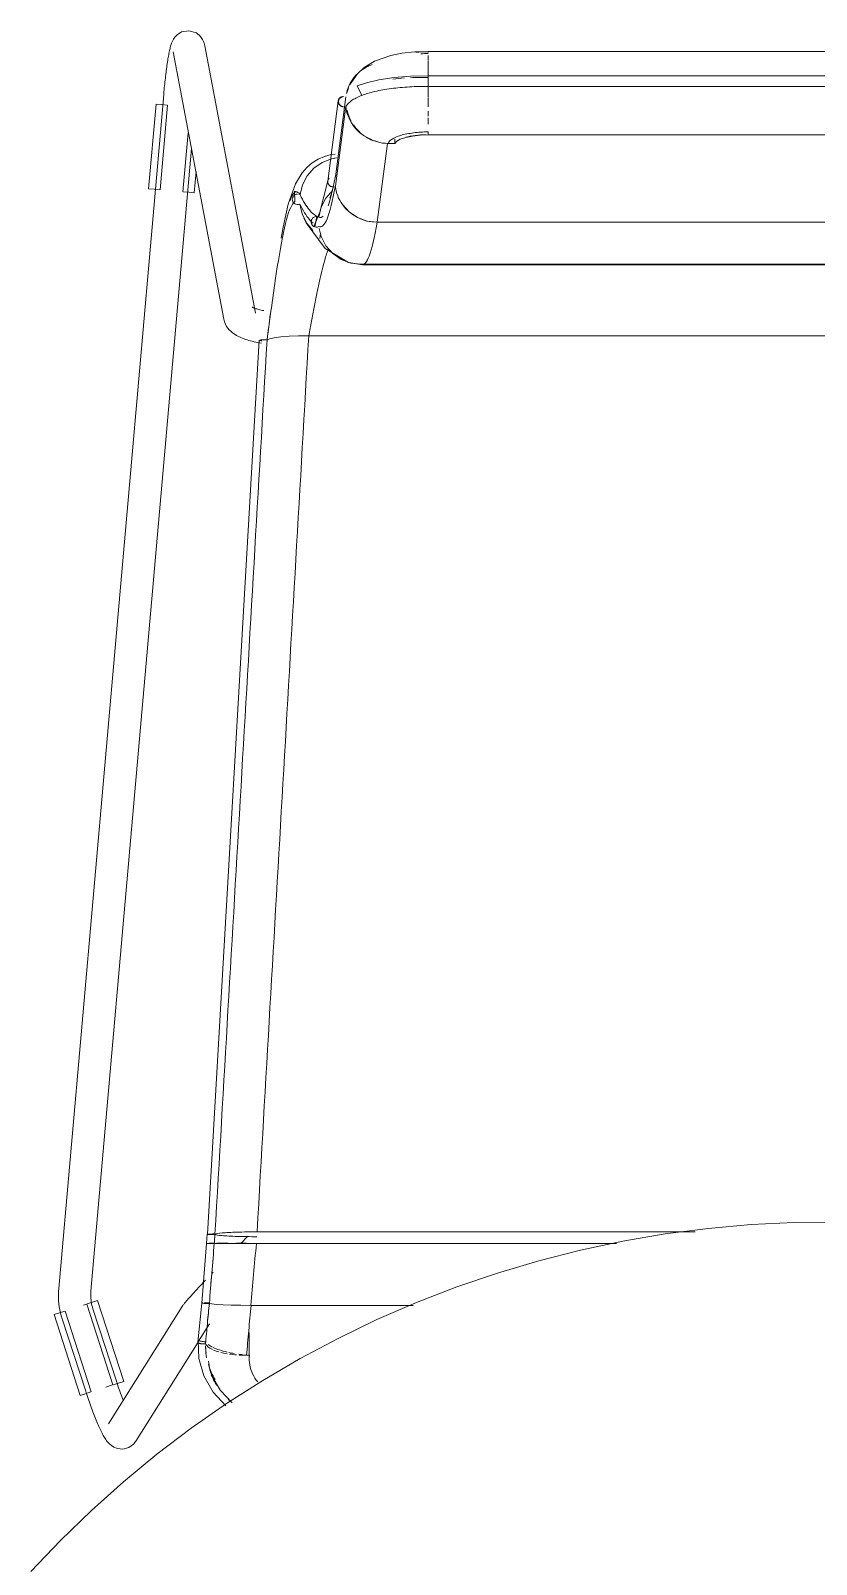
# Model space of a CAD drawing. Header units: millimetres. Extents: x 155927 to 295199, y -4084 to 97293.
# Drawn here: x 162507 to 162799, y 31481 to 32050 of the extents above; entities that cross this region are included whole.
import ezdxf

# ---------------------------------------------------------------- set-up
doc = ezdxf.new("R2010")
doc.units = ezdxf.units.MM
doc.header["$MEASUREMENT"] = 0
doc.layers.add('I-FURN', color=8, linetype='CONTINUOUS', lineweight=9)

msp = doc.modelspace()

# ---------------------------------------------------------------- linework, layer by layer
at = {"layer": 'I-FURN'}
for p, q in [((162560.16, 32046.28), (162559.94, 32045.8)), ((162560.46, 32046.84), (162560.16, 32046.28)), ((162560.94, 32047.54), (162560.46, 32046.84)), ((162561.8, 32048.45), (162560.94, 32047.54)), ((162563.45, 32049.49), (162561.8, 32048.45)), ((162566.21, 32049.97), (162563.45, 32049.49)), ((162568.96, 32049.14), (162566.21, 32049.97)), ((162568.96, 32049.14), (162570.54, 32047.81)), ((162570.54, 32047.81), (162571.29, 32046.73)), ((162571.29, 32046.73), (162571.66, 32045.93)), ((162558.6, 32040.54), (162558.51, 32040.01)), ((162558.7, 32041.06), (162558.6, 32040.54)), ((162558.79, 32041.55), (162558.7, 32041.06)), ((162558.89, 32042.03), (162558.79, 32041.55)), ((162558.98, 32042.49), (162558.89, 32042.03)), ((162559.08, 32042.93), (162558.98, 32042.49)), ((162559.18, 32043.36), (162559.08, 32042.93)), ((162559.28, 32043.77), (162559.18, 32043.36)), ((162559.39, 32044.18), (162559.28, 32043.77)), ((162559.51, 32044.57), (162559.39, 32044.18)), ((162559.63, 32044.97), (162559.51, 32044.57)), ((162559.77, 32045.37), (162559.63, 32044.97)), ((162559.94, 32045.8), (162559.77, 32045.37)), ((162560.31, 32042.14), (162579.12, 31942.85)), ((162571.66, 32045.93), (162571.87, 32045.31)), ((162571.87, 32045.31), (162572.01, 32044.8)), ((162572.01, 32044.8), (162572.1, 32044.38)), ((162590.91, 31945.09), (162572.1, 32044.38)), ((162641.12, 32040.78), (162635.07, 32038.66)), ((162645.15, 32041.57), (162641.12, 32040.78)), ((162649.97, 32042.08), (162645.15, 32041.57)), ((162655, 32042.19), (162649.97, 32042.08)), ((162655, 32042.19), (162655, 32042.02)), ((162949.86, 32042.19), (162655, 32042.19)), ((162655, 32041.89), (162655, 32042.17)), ((162655, 32038.95), (162655, 32040.7)), ((162557.78, 32035.14), (162557.7, 32034.46)), ((162557.87, 32035.8), (162557.78, 32035.14)), ((162557.96, 32036.45), (162557.87, 32035.8)), ((162558.05, 32037.08), (162557.96, 32036.45)), ((162558.14, 32037.7), (162558.05, 32037.08)), ((162558.23, 32038.3), (162558.14, 32037.7)), ((162558.32, 32038.89), (162558.23, 32038.3)), ((162558.41, 32039.46), (162558.32, 32038.89)), ((162558.51, 32040.01), (162558.41, 32039.46)), ((162631.19, 32036.27), (162628.71, 32033.97)), ((162635.07, 32038.66), (162631.19, 32036.27)), ((162655, 32036.09), (162655, 32038.67)), ((162655, 32035.94), (162655, 32032.91)), ((162655, 32032.91), (162655, 32035.92)), ((162557.13, 32029.45), (162557.05, 32028.7)), ((162557.2, 32030.19), (162557.13, 32029.45)), ((162557.28, 32030.92), (162557.2, 32030.19)), ((162557.36, 32031.65), (162557.28, 32030.92)), ((162557.44, 32032.36), (162557.36, 32031.65)), ((162557.53, 32033.07), (162557.44, 32032.36)), ((162557.61, 32033.77), (162557.53, 32033.07)), ((162557.7, 32034.46), (162557.61, 32033.77)), ((162626.03, 32030.07), (162625.94, 32029.88)), ((162628.71, 32033.97), (162626.03, 32030.07)), ((162632.03, 32030.63), (162628.58, 32029.47)), ((162628.58, 32029.47), (162630.34, 32025.93)), ((162636.72, 32031.73), (162632.03, 32030.63)), ((162642.34, 32032.57), (162636.72, 32031.73)), ((162648.46, 32033.06), (162642.34, 32032.57)), ((162655, 32033.15), (162648.46, 32033.06)), ((162949.86, 32033.15), (162655, 32033.15)), ((162655, 32029.3), (162655, 32033.15)), ((162655, 32033.15), (162655, 32033.09)), ((162655, 32033.09), (162655, 32032.89)), ((162655, 32032.89), (162655, 32032.58)), ((162655, 32032.58), (162655, 32032.19)), ((162655, 32032.19), (162655, 32031.74)), ((162655, 32031.74), (162655, 32031.25)), ((162655, 32031.25), (162655, 32030.75)), ((162655, 32030.75), (162655, 32030.28)), ((162655, 32030.28), (162655, 32029.86)), ((162655, 32029.86), (162655, 32029.53)), ((162655, 32029.53), (162655, 32029.3)), ((162655, 32029.22), (162655, 32025.41)), ((162655, 32025.41), (162655, 32029.22)), ((162655, 32029.19), (162949.86, 32029.19)), ((162556.83, 32026.3), (162517.88, 31582.97)), ((162556.84, 32026.45), (162556.83, 32026.3)), ((162556.91, 32027.21), (162556.84, 32026.45)), ((162556.98, 32027.96), (162556.91, 32027.21)), ((162557.05, 32028.7), (162556.98, 32027.96)), ((162621.55, 32023.88), (162617.7, 31994.11)), ((162624.39, 32025.44), (162620.55, 31995.75)), ((162655, 32021.66), (162655, 32025.21)), ((162551.25, 31991.28), (162554.01, 32022.69)), ((162554.01, 32022.69), (162556.06, 32022.51)), ((162555.49, 31990.91), (162558.25, 32022.32)), ((162556.06, 32022.51), (162558.12, 32022.33)), ((162624.37, 32021.9), (162620.53, 31992.2)), ((162623.94, 32021.91), (162623.62, 32019.47)), ((162655, 32018.19), (162655, 32020.03)), ((162565.86, 32012.04), (162563.93, 31990.16)), ((162655, 32015.2), (162655, 32017.67)), ((162636.07, 31978.82), (162639.93, 32008.1)), ((162639.93, 32008.1), (162642.65, 32008.03)), ((162642.65, 32009.7), (162642.65, 32008.03)), ((162642.65, 32009.7), (162642.65, 32008.05)), ((162642.65, 32008.03), (162643.29, 32008.89)), ((162643.29, 32008.89), (162644.64, 32009.68)), ((162644.64, 32009.68), (162646.62, 32010.35)), ((162646.62, 32010.35), (162649.12, 32010.86)), ((162649.12, 32010.86), (162651.97, 32011.18)), ((162651.97, 32011.18), (162655, 32011.29)), ((162655, 32011.35), (162655, 32011.94)), ((162949.86, 32011.35), (162655, 32011.35)), ((162655, 32011.29), (162949.86, 32011.29)), ((162529.84, 31581.92), (162567.12, 32006.27)), ((162611.94, 32000.89), (162609.96, 31999.21)), ((162614.14, 32002.27), (162611.94, 32000.89)), ((162615.64, 32001.04), (162612.55, 31998.87)), ((162612.55, 31998.87), (162615.64, 32001.03)), ((162616.5, 32003.3), (162614.14, 32002.27)), ((162619.15, 32002.45), (162615.64, 32001.04)), ((162619.01, 32003.96), (162616.5, 32003.3)), ((162620.43, 32004.11), (162619.01, 32003.96)), ((162620.89, 32002.81), (162619.15, 32002.45)), ((162619.16, 32002.44), (162620.9, 32002.81)), ((162568.17, 31989.79), (162568.86, 31997.69)), ((162608.22, 31997.25), (162605.72, 31993.13)), ((162609.96, 31999.21), (162608.22, 31997.25)), ((162610.07, 31996.04), (162608.33, 31992.72)), ((162612.55, 31998.87), (162610.07, 31996.04)), ((162618.23, 31995.17), (162617.94, 31994.78)), ((162619.3, 31990.24), (162620.67, 31996.53)), ((162553.3, 31991.1), (162551.25, 31991.28)), ((162555.36, 31990.92), (162553.3, 31991.1)), ((162566.12, 31989.97), (162564.06, 31990.15)), ((162568.17, 31989.79), (162566.12, 31989.97)), ((162605.72, 31993.13), (162603.05, 31985.51)), ((162606.52, 31990.02), (162605.35, 31990.34)), ((162605.35, 31990.34), (162605.55, 31986.49)), ((162605.97, 31989.22), (162606.46, 31989.3)), ((162606.46, 31989.3), (162605.97, 31989.23)), ((162606.96, 31989.26), (162607.43, 31989.09)), ((162607.43, 31989.09), (162606.96, 31989.26)), ((162608.33, 31992.72), (162607.43, 31989.09)), ((162617.71, 31994.19), (162614.74, 31982.57)), ((162619.54, 31990.71), (162617.03, 31987.83)), ((162617.75, 31994.34), (162617.68, 31993.87)), ((162617.68, 31993.87), (162617.75, 31993.41)), ((162617.94, 31994.78), (162617.75, 31994.34)), ((162617.75, 31993.41), (162617.94, 31992.96)), ((162617.94, 31992.96), (162618.23, 31992.58)), ((162618.23, 31992.58), (162618.62, 31992.28)), ((162618.54, 31987.8), (162619.3, 31990.24)), ((162618.62, 31992.28), (162619.07, 31992.09)), ((162619.07, 31992.09), (162619.56, 31992.01)), ((162619.56, 31992.01), (162620.06, 31992.05)), ((162603.05, 31985.51), (162601.16, 31976.99)), ((162604.63, 31987.88), (162604.55, 31987.39)), ((162604.55, 31987.39), (162604.61, 31986.9)), ((162604.56, 31987.39), (162604.63, 31987.87)), ((162604.62, 31986.9), (162604.56, 31987.39)), ((162604.61, 31986.9), (162604.79, 31986.44)), ((162604.8, 31986.45), (162604.62, 31986.9)), ((162604.63, 31987.87), (162604.82, 31988.33)), ((162604.82, 31988.33), (162604.63, 31987.88)), ((162604.79, 31986.44), (162605.08, 31986.04)), ((162605.09, 31986.04), (162604.8, 31986.45)), ((162604.82, 31988.33), (162605.12, 31988.72)), ((162605.12, 31988.72), (162604.82, 31988.33)), ((162605.08, 31986.04), (162605.46, 31985.72)), ((162605.46, 31985.73), (162605.09, 31986.04)), ((162605.12, 31988.72), (162605.51, 31989.03)), ((162605.51, 31989.03), (162605.12, 31988.72)), ((162605.91, 31985.52), (162605.46, 31985.73)), ((162605.46, 31985.72), (162605.91, 31985.52)), ((162605.97, 31989.23), (162605.51, 31989.03)), ((162605.51, 31989.03), (162605.97, 31989.22)), ((162606.4, 31985.43), (162605.91, 31985.52)), ((162605.91, 31985.52), (162606.4, 31985.43)), ((162606.9, 31985.46), (162606.4, 31985.43)), ((162606.4, 31985.43), (162606.9, 31985.45)), ((162607.38, 31985.61), (162606.9, 31985.46)), ((162606.9, 31985.45), (162607.38, 31985.61)), ((162608.17, 31981.99), (162607.38, 31985.61)), ((162607.38, 31985.61), (162608.16, 31981.99)), ((162615.28, 31984.44), (162614.39, 31980.72)), ((162617.03, 31987.83), (162615.28, 31984.44)), ((162623.16, 31985.44), (162625.65, 31982.7)), ((162608.16, 31981.99), (162609.8, 31978.67)), ((162609.81, 31978.67), (162608.17, 31981.99)), ((162609.75, 31978.59), (162608.86, 31980.34)), ((162616.74, 31969.05), (162609.75, 31978.59)), ((162609.8, 31978.67), (162612.2, 31975.83)), ((162612.21, 31975.83), (162609.81, 31978.67)), ((162611.61, 31979.46), (162611.54, 31978.97)), ((162611.54, 31978.97), (162611.61, 31978.48)), ((162611.55, 31978.97), (162611.62, 31979.46)), ((162611.62, 31978.48), (162611.55, 31978.97)), ((162611.8, 31979.92), (162611.61, 31979.46)), ((162611.61, 31978.48), (162611.8, 31978.02)), ((162611.62, 31979.46), (162611.8, 31979.92)), ((162611.8, 31978.02), (162611.62, 31978.48)), ((162612.09, 31980.33), (162611.8, 31979.92)), ((162611.8, 31979.92), (162612.1, 31980.32)), ((162612.1, 31977.62), (162611.8, 31978.02)), ((162611.8, 31978.02), (162612.09, 31977.62)), ((162612.48, 31980.64), (162612.09, 31980.33)), ((162612.1, 31980.32), (162612.48, 31980.64)), ((162612.48, 31980.64), (162612.93, 31980.84)), ((162612.93, 31980.84), (162612.48, 31980.64)), ((162614.74, 31982.57), (162612.57, 31977.25)), ((162613.71, 31981.01), (162612.87, 31977.12)), ((162612.93, 31980.84), (162613.42, 31980.92)), ((162613.42, 31980.92), (162612.93, 31980.84)), ((162613.42, 31980.92), (162613.92, 31980.88)), ((162613.92, 31980.89), (162613.42, 31980.92)), ((162614.39, 31980.72), (162613.92, 31980.89)), ((162613.92, 31980.88), (162614.39, 31980.72)), ((162614.39, 31980.72), (162614.49, 31981.45)), ((162625.65, 31982.7), (162628.76, 31980.62)), ((162628.76, 31980.62), (162632.3, 31979.3)), ((162632.3, 31979.3), (162636.07, 31978.82)), ((162968.79, 31978.82), (162636.07, 31978.82)), ((162636.07, 31978.82), (162968.79, 31978.82)), ((162601.16, 31976.99), (162600.42, 31972.92)), ((162612.09, 31977.62), (162612.48, 31977.3)), ((162612.48, 31977.3), (162612.1, 31977.62)), ((162612.93, 31977.1), (162612.48, 31977.3)), ((162612.48, 31977.3), (162612.93, 31977.1)), ((162613.42, 31977.02), (162612.93, 31977.1)), ((162612.93, 31977.1), (162613.42, 31977.02)), ((162613.92, 31977.06), (162613.42, 31977.02)), ((162613.42, 31977.02), (162613.92, 31977.05)), ((162614.39, 31977.22), (162613.92, 31977.06)), ((162613.92, 31977.05), (162614.39, 31977.22)), ((162614.49, 31976.47), (162615.28, 31973.5)), ((162615.28, 31973.5), (162617.03, 31970.11)), ((162617.04, 31970.11), (162615.29, 31973.5)), ((162625.39, 31963.94), (162616.74, 31969.05)), ((162617.03, 31970.11), (162619.54, 31967.23)), ((162619.55, 31967.24), (162617.04, 31970.11)), ((162619.54, 31967.23), (162622.68, 31965.06)), ((162622.68, 31965.07), (162619.55, 31967.24)), ((162625.54, 31963.87), (162622.36, 31965.24)), ((162626.25, 31963.7), (162622.68, 31965.07)), ((162622.68, 31965.06), (162626.25, 31963.7)), ((162630.58, 31963.07), (162625.54, 31963.87)), ((162630.04, 31963.23), (162626.25, 31963.7)), ((162626.25, 31963.7), (162630.04, 31963.23)), ((162974.82, 31963.23), (162630.04, 31963.23)), ((162630.04, 31963.23), (162974.82, 31963.23)), ((162630.58, 31963.07), (162935.38, 31963.07)), ((162589.69, 31947.32), (162589.72, 31947.3)), ((162589.72, 31947.3), (162589.79, 31947.26)), ((162589.79, 31947.26), (162589.88, 31947.21)), ((162589.88, 31947.21), (162590.03, 31947.14)), ((162590.03, 31947.14), (162590.22, 31947.05)), ((162590.22, 31947.05), (162590.46, 31946.95)), ((162590.46, 31946.95), (162590.73, 31946.85)), ((162590.73, 31946.85), (162591.03, 31946.75)), ((162591.03, 31946.75), (162591.36, 31946.64)), ((162591.36, 31946.64), (162591.73, 31946.53)), ((162591.73, 31946.53), (162592.12, 31946.42)), ((162592.12, 31946.42), (162592.55, 31946.32)), ((162592.55, 31946.32), (162592.99, 31946.21)), ((162592.99, 31946.21), (162593.46, 31946.11)), ((162593.46, 31946.11), (162593.95, 31946.02)), ((162579.12, 31942.85), (162579.38, 31941.87)), ((162579.38, 31941.87), (162579.74, 31940.97)), ((162579.74, 31940.97), (162580.18, 31940.18)), ((162580.18, 31940.18), (162580.67, 31939.49)), ((162580.67, 31939.49), (162581.17, 31938.9)), ((162581.17, 31938.9), (162581.7, 31938.38)), ((162581.7, 31938.38), (162582.23, 31937.92)), ((162573.03, 31603.1), (162592.31, 31935.01)), ((162582.23, 31937.92), (162582.76, 31937.52)), ((162582.76, 31937.52), (162583.3, 31937.16)), ((162583.3, 31937.16), (162583.84, 31936.84)), ((162583.84, 31936.84), (162584.37, 31936.55)), ((162584.37, 31936.55), (162584.92, 31936.28)), ((162584.92, 31936.28), (162585.48, 31936.03)), ((162585.48, 31936.03), (162586.05, 31935.79)), ((162586.05, 31935.79), (162586.63, 31935.57)), ((162586.63, 31935.57), (162587.23, 31935.37)), ((162587.23, 31935.37), (162587.83, 31935.17)), ((162587.83, 31935.17), (162588.45, 31934.99)), ((162588.45, 31934.99), (162589.08, 31934.82)), ((162589.08, 31934.82), (162589.72, 31934.65)), ((162589.72, 31934.65), (162590.38, 31934.5)), ((162590.38, 31934.5), (162591.04, 31934.36)), ((162591.04, 31934.36), (162591.73, 31934.22)), ((162591.73, 31934.22), (162592.42, 31934.1)), ((162592.37, 31934.95), (162592.31, 31935.01)), ((162592.32, 31935.01), (162592.38, 31934.95)), ((162592.42, 31934.1), (162593.12, 31933.98)), ((162592.56, 31934.9), (162592.85, 31934.86)), ((162592.85, 31934.86), (162592.56, 31934.9)), ((162592.88, 31935.15), (162592.58, 31935.11)), ((162592.58, 31935.11), (162592.88, 31935.15)), ((162592.85, 31934.86), (162593.23, 31934.82)), ((162593.23, 31934.82), (162592.85, 31934.86)), ((162593.27, 31935.19), (162592.88, 31935.15)), ((162592.88, 31935.15), (162593.26, 31935.19)), ((162593.26, 31935.19), (162593.72, 31935.21)), ((162593.72, 31935.21), (162593.27, 31935.19)), ((162594.21, 31935.22), (162593.72, 31935.21)), ((162593.72, 31935.21), (162594.21, 31935.22)), ((162594.71, 31935.21), (162594.21, 31935.22)), ((162594.21, 31935.22), (162594.71, 31935.21)), ((162595.18, 31935.2), (162594.71, 31935.21)), ((162594.71, 31935.21), (162595.18, 31935.2)), ((162595.18, 31935.2), (162596.08, 31935.6)), ((162596.08, 31935.6), (162595.18, 31935.2)), ((162596.08, 31935.6), (162597.82, 31935.96)), ((162597.83, 31935.96), (162596.08, 31935.6)), ((162597.83, 31935.96), (162600.29, 31936.27)), ((162600.33, 31936.27), (162597.83, 31935.96)), ((162600.32, 31936.27), (162603.38, 31936.51)), ((162603.43, 31936.51), (162600.33, 31936.27)), ((162606.96, 31936.67), (162603.43, 31936.51)), ((162603.43, 31936.51), (162606.9, 31936.66)), ((162606.96, 31936.67), (162610.65, 31936.72)), ((162610.73, 31936.72), (162606.96, 31936.67)), ((162994.13, 31936.72), (162610.73, 31936.72)), ((162610.73, 31936.72), (162994.13, 31936.72)), ((162573.02, 31603.1), (162572.75, 31599.74)), ((162573.09, 31603.13), (162573.03, 31603.1)), ((162573.03, 31603.1), (162573.09, 31603.07)), ((162573.28, 31603.15), (162573.09, 31603.13)), ((162573.09, 31603.07), (162573.28, 31603.04)), ((162573.57, 31603.17), (162573.28, 31603.15)), ((162573.28, 31603.04), (162573.58, 31603.02)), ((162573.95, 31603.19), (162573.57, 31603.17)), ((162573.58, 31603.02), (162573.96, 31603)), ((162574.4, 31603.2), (162573.95, 31603.19)), ((162573.96, 31603), (162574.41, 31602.99)), ((162574.89, 31603.21), (162574.4, 31603.2)), ((162574.41, 31602.99), (162574.9, 31602.99)), ((162575.39, 31603.21), (162574.89, 31603.21)), ((162574.9, 31602.99), (162575.4, 31602.99)), ((162575.86, 31603.2), (162575.39, 31603.21)), ((162575.4, 31602.99), (162575.87, 31603)), ((162576.75, 31603.41), (162575.86, 31603.2)), ((162575.87, 31603), (162576.77, 31602.79)), ((162578.5, 31603.6), (162576.75, 31603.41)), ((162576.77, 31602.79), (162578.52, 31602.6)), ((162581, 31603.76), (162578.5, 31603.6)), ((162578.52, 31602.6), (162581.02, 31602.43)), ((162584.13, 31603.89), (162581, 31603.76)), ((162581.02, 31602.43), (162584.14, 31602.31)), ((162587.7, 31603.96), (162584.13, 31603.89)), ((162584.14, 31602.31), (162587.69, 31602.23)), ((162587.99, 31602.35), (162585.42, 31599.68)), ((162587.69, 31602.23), (162591.37, 31602.2)), ((162591.48, 31603.99), (162587.7, 31603.96)), ((162754.08, 31603.99), (162591.48, 31603.99)), ((162591.48, 31603.99), (162754.08, 31603.99)), ((162742.97, 31603.24), (162727.2, 31600.55)), ((162758.84, 31605.3), (162742.97, 31603.24)), ((162774.77, 31606.73), (162758.84, 31605.3)), ((162790.75, 31607.52), (162774.77, 31606.73)), ((162806.75, 31607.66), (162790.75, 31607.52)), ((162570.93, 31577.54), (162572.75, 31599.74)), ((162572.82, 31599.74), (162572.75, 31599.74)), ((162572.75, 31599.74), (162572.82, 31599.74)), ((162572.82, 31599.74), (162572.75, 31599.74)), ((162572.75, 31599.74), (162572.82, 31599.74)), ((162573.01, 31599.73), (162572.82, 31599.74)), ((162572.82, 31599.74), (162573.01, 31599.74)), ((162573.01, 31599.74), (162572.82, 31599.74)), ((162572.82, 31599.74), (162573, 31599.73)), ((162573, 31599.73), (162573.3, 31599.73)), ((162573.01, 31599.74), (162573.31, 31599.74)), ((162573.3, 31599.74), (162573.01, 31599.74)), ((162573.3, 31599.73), (162573.01, 31599.73)), ((162573.68, 31599.75), (162573.3, 31599.74)), ((162573.68, 31599.73), (162573.3, 31599.73)), ((162573.3, 31599.73), (162573.68, 31599.73)), ((162573.31, 31599.74), (162573.69, 31599.75)), ((162574.14, 31599.75), (162573.68, 31599.75)), ((162574.13, 31599.73), (162573.68, 31599.73)), ((162573.68, 31599.73), (162574.13, 31599.73)), ((162573.69, 31599.75), (162574.14, 31599.75)), ((162574.62, 31599.73), (162574.13, 31599.73)), ((162574.13, 31599.73), (162574.62, 31599.73)), ((162574.14, 31599.75), (162574.63, 31599.75)), ((162574.63, 31599.75), (162574.14, 31599.75)), ((162575.12, 31599.73), (162574.62, 31599.73)), ((162574.62, 31599.73), (162575.12, 31599.73)), ((162574.63, 31599.75), (162575.13, 31599.75)), ((162575.12, 31599.75), (162574.63, 31599.75)), ((162575.6, 31599.75), (162575.12, 31599.75)), ((162575.59, 31599.73), (162575.12, 31599.73)), ((162575.12, 31599.73), (162575.59, 31599.73)), ((162575.13, 31599.75), (162575.6, 31599.75)), ((162576.48, 31599.72), (162575.59, 31599.73)), ((162575.59, 31599.73), (162576.47, 31599.72)), ((162576.47, 31599.72), (162578.22, 31599.7)), ((162578.22, 31599.7), (162576.48, 31599.72)), ((162578.24, 31599.77), (162576.49, 31599.76)), ((162576.5, 31599.76), (162578.25, 31599.77)), ((162578.22, 31599.7), (162580.73, 31599.69)), ((162580.73, 31599.69), (162578.23, 31599.7)), ((162580.74, 31599.79), (162578.24, 31599.77)), ((162578.25, 31599.77), (162580.75, 31599.79)), ((162583.86, 31599.68), (162580.73, 31599.69)), ((162580.73, 31599.69), (162583.86, 31599.68)), ((162587.43, 31599.68), (162583.86, 31599.68)), ((162583.86, 31599.68), (162587.43, 31599.68)), ((162583.87, 31599.79), (162587.42, 31599.8)), ((162587.42, 31599.8), (162583.87, 31599.79)), ((162591.22, 31599.67), (162587.43, 31599.68)), ((162587.43, 31599.68), (162591.22, 31599.67)), ((162724.85, 31599.67), (162591.22, 31599.67)), ((162591.22, 31599.67), (162724.85, 31599.67)), ((162711.55, 31597.23), (162696.05, 31593.28)), ((162727.2, 31600.55), (162711.55, 31597.23)), ((162696.05, 31593.28), (162680.71, 31588.72)), ((162570.95, 31584.58), (162571.39, 31585.05)), ((162571.39, 31585.05), (162571.84, 31585.53)), ((162571.84, 31585.53), (162572.3, 31586.01)), ((162574.66, 31588.5), (162575.14, 31589)), ((162680.71, 31588.72), (162665.57, 31583.55)), ((162517.8, 31581.83), (162517.77, 31580.69)), ((162517.77, 31580.69), (162517.78, 31579.55)), ((162517.78, 31579.55), (162517.84, 31578.41)), ((162517.88, 31582.97), (162517.8, 31581.83)), ((162529.77, 31580.58), (162529.79, 31581.24)), ((162529.78, 31579.92), (162529.77, 31580.58)), ((162529.81, 31579.25), (162529.78, 31579.92)), ((162529.79, 31581.24), (162529.83, 31581.9)), ((162529.83, 31581.9), (162529.83, 31581.92)), ((162565.94, 31579.09), (162566.21, 31579.4)), ((162566.21, 31579.4), (162566.49, 31579.72)), ((162566.49, 31579.72), (162566.8, 31580.06)), ((162566.8, 31580.06), (162567.11, 31580.41)), ((162567.11, 31580.41), (162567.44, 31580.77)), ((162567.44, 31580.77), (162567.78, 31581.15)), ((162567.78, 31581.15), (162568.14, 31581.54)), ((162568.14, 31581.54), (162568.51, 31581.94)), ((162568.51, 31581.94), (162568.89, 31582.36)), ((162568.89, 31582.36), (162569.28, 31582.78)), ((162569.28, 31582.78), (162569.68, 31583.22)), ((162569.68, 31583.22), (162570.1, 31583.66)), ((162570.1, 31583.66), (162570.52, 31584.12)), ((162570.52, 31584.12), (162570.95, 31584.58)), ((162665.57, 31583.55), (162650.65, 31577.77)), ((162516.17, 31573.29), (162518.12, 31573.92)), ((162517.84, 31578.41), (162517.95, 31577.27)), ((162517.95, 31577.27), (162518.1, 31576.14)), ((162518.1, 31576.14), (162518.3, 31575.02)), ((162518.12, 31573.92), (162520.09, 31574.56)), ((162518.3, 31575.02), (162518.54, 31573.9)), ((162518.54, 31573.9), (162518.82, 31572.79)), ((162529.9, 31544.59), (162520.21, 31574.6)), ((162527.02, 31576.79), (162528.18, 31577.17)), ((162528.28, 31577.2), (162537.97, 31547.19)), ((162528.4, 31577.24), (162530.37, 31577.88)), ((162529.88, 31578.6), (162529.81, 31579.25)), ((162529.96, 31577.94), (162529.88, 31578.6)), ((162530.08, 31577.29), (162529.96, 31577.94)), ((162530.22, 31576.64), (162530.08, 31577.29)), ((162530.39, 31576), (162530.22, 31576.64)), ((162530.37, 31577.88), (162532.32, 31578.51)), ((162530.58, 31575.37), (162530.39, 31576)), ((162539.29, 31548.55), (162530.58, 31575.37)), ((162542.01, 31548.5), (162532.32, 31578.51)), ((162563.67, 31576.27), (162536.37, 31532.69)), ((162563.67, 31576.27), (162563.89, 31576.6)), ((162563.89, 31576.6), (162564.07, 31576.85)), ((162564.07, 31576.85), (162564.25, 31577.08)), ((162564.25, 31577.08), (162564.42, 31577.3)), ((162564.42, 31577.3), (162564.6, 31577.53)), ((162564.6, 31577.53), (162564.79, 31577.76)), ((162564.79, 31577.76), (162564.99, 31578)), ((162564.99, 31578), (162565.21, 31578.25)), ((162565.21, 31578.25), (162565.43, 31578.52)), ((162565.43, 31578.52), (162565.68, 31578.8)), ((162565.68, 31578.8), (162565.94, 31579.09)), ((162569.5, 31563.05), (162570.92, 31577.54)), ((162570.99, 31577.56), (162570.92, 31577.54)), ((162570.92, 31577.54), (162570.99, 31577.51)), ((162570.93, 31577.54), (162570.99, 31577.56)), ((162571, 31577.51), (162570.93, 31577.54)), ((162571.17, 31577.59), (162570.99, 31577.56)), ((162570.99, 31577.56), (162571.18, 31577.59)), ((162570.99, 31577.51), (162571.18, 31577.49)), ((162571.47, 31577.61), (162571.17, 31577.59)), ((162571.18, 31577.59), (162571.47, 31577.61)), ((162571.18, 31577.49), (162571.48, 31577.47)), ((162571.48, 31577.47), (162571.19, 31577.49)), ((162571.48, 31577.47), (162571.86, 31577.45)), ((162571.87, 31577.45), (162571.48, 31577.47)), ((162572.3, 31577.64), (162571.85, 31577.63)), ((162571.85, 31577.63), (162572.3, 31577.64)), ((162571.86, 31577.45), (162572.31, 31577.44)), ((162572.32, 31577.44), (162571.87, 31577.45)), ((162572.79, 31577.64), (162572.3, 31577.64)), ((162572.3, 31577.64), (162572.79, 31577.64)), ((162572.31, 31577.44), (162572.8, 31577.43)), ((162572.81, 31577.43), (162572.32, 31577.44)), ((162573.29, 31577.64), (162572.79, 31577.64)), ((162572.79, 31577.64), (162573.29, 31577.64)), ((162572.8, 31577.43), (162573.3, 31577.44)), ((162573.31, 31577.44), (162572.81, 31577.43)), ((162573.76, 31577.63), (162573.29, 31577.64)), ((162573.29, 31577.64), (162573.76, 31577.63)), ((162573.3, 31577.44), (162573.77, 31577.45)), ((162573.78, 31577.45), (162573.31, 31577.44)), ((162573.77, 31577.45), (162574.66, 31577.25)), ((162574.66, 31577.25), (162573.78, 31577.45)), ((162574.66, 31577.25), (162576.4, 31577.07)), ((162576.38, 31577.08), (162574.66, 31577.25)), ((162578.84, 31576.92), (162576.38, 31577.08)), ((162576.4, 31577.07), (162578.88, 31576.92)), ((162581.91, 31576.81), (162578.88, 31576.92)), ((162578.88, 31576.92), (162581.98, 31576.81)), ((162585.42, 31576.74), (162581.97, 31576.81)), ((162581.98, 31576.81), (162585.41, 31576.73)), ((162585.51, 31576.73), (162589.27, 31576.71)), ((162589.15, 31576.71), (162585.51, 31576.73)), ((162589.27, 31576.71), (162649.39, 31576.71)), ((162649.39, 31576.71), (162589.27, 31576.71)), ((162650.65, 31577.77), (162635.97, 31571.41)), ((162525.86, 31543.28), (162516.17, 31573.29)), ((162518.82, 31572.79), (162519.15, 31571.7)), ((162519.15, 31571.7), (162519.17, 31571.66)), ((162519.17, 31571.66), (162527.88, 31544.84)), ((162569.8, 31563.45), (162573.84, 31569.9)), ((162635.97, 31571.41), (162621.56, 31564.46)), ((162546.54, 31526.32), (162569.57, 31563.08)), ((162569.62, 31563.94), (162569.91, 31557.03)), ((162588.57, 31566.67), (162588.57, 31556.91)), ((162621.56, 31564.46), (162607.44, 31556.94)), ((162569.91, 31557.03), (162571.78, 31550.51)), ((162588.62, 31558.16), (162587.57, 31558.16)), ((162607.44, 31556.94), (162593.63, 31548.86)), ((162574.49, 31550.91), (162577.86, 31545.08)), ((162535.39, 31546.36), (162537.87, 31547.16)), ((162540.06, 31547.87), (162538.09, 31547.23)), ((162539.4, 31548.22), (162539.29, 31548.55)), ((162539.63, 31547.53), (162539.4, 31548.22)), ((162539.86, 31546.84), (162539.63, 31547.53)), ((162540.09, 31546.15), (162539.86, 31546.84)), ((162542.01, 31548.5), (162540.06, 31547.87)), ((162540.32, 31545.47), (162540.09, 31546.15)), ((162540.56, 31544.8), (162540.32, 31545.47)), ((162571.78, 31550.51), (162575.17, 31544.5)), ((162593.63, 31548.86), (162580.15, 31540.24)), ((162527.81, 31543.91), (162525.86, 31543.28)), ((162529.78, 31544.55), (162527.81, 31543.91)), ((162528.03, 31544.38), (162527.88, 31544.84)), ((162528.27, 31543.64), (162528.03, 31544.38)), ((162528.52, 31542.91), (162528.27, 31543.64)), ((162528.77, 31542.17), (162528.52, 31542.91)), ((162529.02, 31541.45), (162528.77, 31542.17)), ((162529.27, 31540.72), (162529.02, 31541.45)), ((162529.52, 31540.01), (162529.27, 31540.72)), ((162529.78, 31539.3), (162529.52, 31540.01)), ((162540.79, 31544.13), (162540.56, 31544.8)), ((162541.03, 31543.48), (162540.79, 31544.13)), ((162541.26, 31542.83), (162541.03, 31543.48)), ((162541.5, 31542.19), (162541.26, 31542.83)), ((162541.73, 31541.57), (162541.5, 31542.19)), ((162580.15, 31540.24), (162567.03, 31531.09)), ((162575.17, 31544.5), (162579.92, 31539.35)), ((162577.86, 31545.08), (162582.12, 31540.61)), ((162530.03, 31538.6), (162529.78, 31539.3)), ((162530.29, 31537.91), (162530.03, 31538.6)), ((162530.54, 31537.24), (162530.29, 31537.91)), ((162530.8, 31536.57), (162530.54, 31537.24)), ((162531.05, 31535.92), (162530.8, 31536.57)), ((162531.3, 31535.28), (162531.05, 31535.92)), ((162531.55, 31534.65), (162531.3, 31535.28)), ((162531.8, 31534.04), (162531.55, 31534.65)), ((162532.05, 31533.45), (162531.8, 31534.04)), ((162532.29, 31532.87), (162532.05, 31533.45)), ((162532.54, 31532.3), (162532.29, 31532.87)), ((162532.78, 31531.76), (162532.54, 31532.3)), ((162533.01, 31531.23), (162532.78, 31531.76)), ((162533.25, 31530.72), (162533.01, 31531.23)), ((162533.48, 31530.23), (162533.25, 31530.72)), ((162533.71, 31529.76), (162533.48, 31530.23)), ((162533.94, 31529.3), (162533.71, 31529.76)), ((162534.17, 31528.86), (162533.94, 31529.3)), ((162534.4, 31528.44), (162534.17, 31528.86)), ((162534.63, 31528.03), (162534.4, 31528.44)), ((162567.03, 31531.09), (162554.29, 31521.41)), ((162534.87, 31527.63), (162534.63, 31528.03)), ((162535.11, 31527.23), (162534.87, 31527.63)), ((162535.36, 31526.85), (162535.11, 31527.23)), ((162535.64, 31526.46), (162535.36, 31526.85)), ((162535.95, 31526.05), (162535.64, 31526.46)), ((162536.32, 31525.63), (162535.95, 31526.05)), ((162536.79, 31525.16), (162536.32, 31525.63)), ((162537.42, 31524.64), (162536.79, 31525.16)), ((162538.33, 31524.08), (162537.42, 31524.64)), ((162539.71, 31523.56), (162538.33, 31524.08)), ((162541.68, 31523.38), (162539.71, 31523.56)), ((162543.91, 31523.97), (162541.68, 31523.38)), ((162545.64, 31525.19), (162543.91, 31523.97)), ((162545.64, 31525.19), (162546.54, 31526.32)), ((162554.29, 31521.41), (162541.94, 31511.24)), ((162541.94, 31511.24), (162530.01, 31500.58)), ((162530.01, 31500.58), (162518.51, 31489.45)), ((162518.51, 31489.45), (162507.47, 31477.87))]:
    msp.add_line(p, q, dxfattribs=at)
for centre, major_axis, ratio, start_param, end_param in [((162655, 32037.91), (-12.4, 0), 0.287441, 4.712389, 4.932602), ((162655, 32026.44), (0, 15.75), 0.000004, 2.669107, 2.851347), ((162619.65, 31993.88), (1.96, 0), 0.955139, 2.379629, 4.923331), ((162636.2, 31993.89), (15.78, 0), 0.955139, 3.254129, 3.495629), ((162636.2, 31993.89), (15.78, 0), 0.955139, 3.495799, 3.737346), ((162636.2, 31993.89), (15.78, 0), 0.955139, 3.737469, 4.704147)]:
    msp.add_ellipse(centre, major_axis=major_axis, ratio=ratio, start_param=start_param, end_param=end_param, dxfattribs=at)
for points in [[(162650.4, 32041.91), (162651.87, 32042.04), (162653.43, 32042.11), (162655, 32042.1)], [(162641.85, 32031.94), (162643.26, 32032.12), (162644.71, 32032.29), (162646.19, 32032.4)], [(162648.4, 32032.52), (162650.59, 32032.63), (162652.79, 32032.66), (162655, 32032.62)], [(162624.57, 32021.89), (162624.93, 32022.62), (162626.24, 32024.03), (162628.7, 32025.29), (162630.16, 32025.86)], [(162624.84, 32026.78), (162625, 32027.46), (162625.2, 32028.13), (162625.45, 32028.79)], [(162624.37, 32021.9), (162624.52, 32020.66), (162625.1, 32018.28), (162626.86, 32014.94), (162629.39, 32012.11), (162632.54, 32009.92), (162636.14, 32008.5), (162638.64, 32008.14), (162639.93, 32008.1)], [(162626.35, 32016.39), (162625.66, 32017.65), (162625.25, 32019.01), (162624.92, 32020.4)], [(162629.72, 32012.21), (162628.77, 32013.05), (162627.83, 32013.96), (162627.21, 32015.02)], [(162640.18, 32008.11), (162640.31, 32008.67), (162641.25, 32009.77), (162644.58, 32011.17), (162649.37, 32012.13), (162653.11, 32012.39), (162655, 32012.42)], [(162654.17, 32011.34), (162651.39, 32011.29), (162648.84, 32010.93), (162646.63, 32010.4)], [(162614.39, 31977.22), (162615.41, 31976.67), (162617.46, 31978.64), (162619.5, 31986.7), (162620.53, 31992.2)], [(162617.92, 31984.88), (162618.58, 31986.77), (162619.24, 31989.58), (162619.9, 31992.62)], [(162614.39, 31980.72), (162614.93, 31980.43), (162615.48, 31980.57), (162616.02, 31981.14)], [(162614.78, 31972.75), (162614.83, 31973.22), (162614.89, 31973.69), (162614.95, 31974.15)], [(162630.04, 31963.23), (162630.22, 31963.13), (162630.4, 31963.08), (162630.58, 31963.07)], [(162595.2, 31935.21), (162595.59, 31938.33), (162595.99, 31941.49), (162596.38, 31944.61)], [(162595.18, 31935.2), (162591.96, 31879.96), (162585.52, 31769.36), (162579.08, 31658.6), (162575.86, 31603.2)], [(162601.07, 31770.48), (162604.26, 31825.94), (162607.46, 31881.36), (162610.65, 31936.72)], [(162591.48, 31603.99), (162594.67, 31659.52), (162597.87, 31715.05), (162601.07, 31770.48)], [(162575.87, 31603), (162575.27, 31602.98), (162573.77, 31602.98), (162573.02, 31603.06), (162573.02, 31603.1)], [(162575.59, 31599.73), (162575.64, 31600.31), (162575.73, 31601.46), (162575.81, 31602.62), (162575.86, 31603.2)], [(162575.6, 31599.75), (162575.64, 31600.29), (162575.73, 31601.37), (162575.82, 31602.46), (162575.87, 31603)], [(162575.59, 31599.73), (162575.29, 31596.01), (162574.68, 31588.58), (162574.08, 31581.15), (162573.78, 31577.45)], [(162590.18, 31588.18), (162590.53, 31592.01), (162590.87, 31595.84), (162591.22, 31599.67)], [(162589.15, 31576.71), (162589.5, 31580.53), (162589.84, 31584.35), (162590.18, 31588.18)], [(162572.34, 31562.49), (162572.58, 31564.93), (162573.05, 31569.88), (162573.53, 31574.92), (162573.77, 31577.45)], [(162573.06, 31570.55), (162573.28, 31572.83), (162573.51, 31575.13), (162573.74, 31577.44)], [(162587.57, 31558.16), (162587.83, 31561.18), (162588.37, 31567.32), (162588.96, 31573.57), (162589.27, 31576.71)], [(162569.68, 31563.79), (162569.73, 31563.75), (162569.85, 31563.66), (162570.14, 31563.52), (162570.53, 31563.41), (162570.99, 31563.31), (162571.48, 31563.25), (162571.98, 31563.21), (162572.29, 31563.22), (162572.44, 31563.22)], [(162574.89, 31560.32), (162574.19, 31560.65), (162573.05, 31561.35), (162572.48, 31562.1), (162572.34, 31562.49)], [(162572.38, 31561.66), (162572.39, 31560.76), (162572.45, 31559.86), (162572.56, 31558.97)], [(162572.68, 31557.21), (162572.49, 31558.44), (162572.45, 31559.7), (162572.45, 31560.96)], [(162573.35, 31562.14), (162573.76, 31561.81), (162574.28, 31561.49), (162574.92, 31561.18)], [(162575.17, 31561.06), (162576.52, 31560.43), (162578.35, 31559.87), (162580.39, 31559.38)], [(162577.32, 31559.44), (162576.59, 31559.64), (162575.95, 31559.88), (162575.35, 31560.12)], [(162580.37, 31558.76), (162579.53, 31558.9), (162578.72, 31559.07), (162577.98, 31559.25)], [(162581.05, 31559.22), (162581.7, 31559.08), (162582.36, 31558.94), (162583.04, 31558.82)], [(162583.86, 31558.32), (162582.96, 31558.4), (162582.07, 31558.5), (162581.22, 31558.62)], [(162584.74, 31558.57), (162585.21, 31558.51), (162585.68, 31558.45), (162586.16, 31558.4)], [(162587.57, 31558.16), (162586.62, 31558.16), (162585.7, 31558.2), (162584.79, 31558.25)], [(162588.57, 31556.64), (162588.56, 31557.14), (162588.58, 31557.65), (162588.62, 31558.16)], [(162582.18, 31540.63), (162581.71, 31541.02), (162581.25, 31541.41), (162580.79, 31541.81)]]:
    msp.add_open_spline(points, degree=3, dxfattribs=at)
for points, knots in [([(162634.14, 32037.35), (162633.62, 32037.16), (162632.28, 32036.6), (162631.02, 32035.86), (162630.29, 32035.33)], [0.260519, 0.260519, 0.260519, 0.260519, 0.3333333, 0.4544474, 0.4544474, 0.4544474, 0.4544474]), ([(162629.5, 32034.7), (162628.55, 32033.91), (162626.88, 32032.09), (162625.28, 32029.28), (162624.82, 32027.37), (162624.66, 32026.63)], [0.5, 0.5, 0.5, 0.5, 0.6666667, 0.8333333, 0.9365189, 0.9365189, 0.9365189, 0.9365189]), ([(162630.33, 32025.93), (162631.76, 32026.47), (162635.09, 32027.47), (162641.15, 32028.56), (162648.01, 32029.19), (162652.66, 32029.27), (162655, 32029.22)], [0.3397465, 0.3397465, 0.3397465, 0.3397465, 0.5, 0.6666667, 0.8333333, 0.9999948, 0.9999948, 0.9999948, 0.9999948]), ([(162623.52, 32025.49), (162623.37, 32025.49), (162623.15, 32025.47), (162622.86, 32025.4), (162622.59, 32025.31), (162622.28, 32025.12), (162621.96, 32024.84), (162621.72, 32024.48), (162621.59, 32024.13), (162621.54, 32023.82), (162621.54, 32023.54), (162621.57, 32023.28), (162621.64, 32023.03), (162621.76, 32022.77), (162621.95, 32022.47), (162622.27, 32022.14), (162622.67, 32021.9), (162623.02, 32021.79), (162623.28, 32021.74), (162623.45, 32021.72), (162623.52, 32021.72)], [0.1111111, 0.1111111, 0.1111111, 0.1111111, 0.1666667, 0.1944444, 0.2222222, 0.2777778, 0.3333333, 0.3888889, 0.4444444, 0.4791667, 0.5138889, 0.5486111, 0.5833333, 0.6180556, 0.6527778, 0.7222222, 0.7916667, 0.8263889, 0.8611111, 0.8888889, 0.8888889, 0.8888889, 0.8888889]), ([(162623.12, 32021.81), (162623, 32021.85), (162622.77, 32021.95), (162622.36, 32022.23), (162621.9, 32022.77), (162621.65, 32023.64), (162621.88, 32024.43), (162622.27, 32024.94), (162622.66, 32025.23), (162623.12, 32025.42), (162623.44, 32025.46), (162623.61, 32025.47)], [-0.8125, -0.8125, -0.8125, -0.8125, -0.765625, -0.71875, -0.625, -0.5, -0.375, -0.3125, -0.25, -0.1875, -0.125, -0.125, -0.125, -0.125]), ([(162636.4, 32008.65), (162635.17, 32008.98), (162632.93, 32009.91), (162630.71, 32011.2), (162629.77, 32011.93)], [-0.8333333, -0.8333333, -0.8333333, -0.8333333, -0.6666667, -0.513089, -0.513089, -0.513089, -0.513089]), ([(162603.66, 31986.88), (162603.89, 31987.51), (162605.15, 31990.42), (162606.41, 31990.65), (162607.43, 31989.09)], [0.6929173, 0.6929173, 0.6929173, 0.6929173, 0.75, 1, 1, 1, 1]), ([(162595.18, 31935.2), (162596.2, 31942.75), (162598.23, 31957.96), (162601.28, 31976.4), (162603.72, 31984.7), (162605.14, 31986.29), (162605.55, 31986.49)], [0, 0, 0, 0, 0.25, 0.5, 0.75, 0.8499411, 0.8499411, 0.8499411, 0.8499411]), ([(162607.38, 31985.61), (162608.55, 31983.2), (162610.17, 31980.54), (162611.8, 31978.87), (162612.26, 31978.48)], [0, 0, 0, 0, 0.5, 0.6963068, 0.6963068, 0.6963068, 0.6963068]), ([(162607.43, 31989.09), (162608.59, 31986.69), (162610.68, 31983.26), (162612.77, 31981.48), (162613.71, 31981.01)], [0, 0, 0, 0, 0.5, 0.9025383, 0.9025383, 0.9025383, 0.9025383]), ([(162630.58, 31963.07), (162631.4, 31963.07), (162633.24, 31965.46), (162635.07, 31973.1), (162636.07, 31978.82)], [0.0892847, 0.0892847, 0.0892847, 0.0892847, 0.5, 1, 1, 1, 1]), ([(162610.73, 31936.72), (162611.7, 31942.11), (162613.65, 31952.89), (162616.08, 31963.61), (162617.54, 31967.85), (162618.03, 31969)], [0, 0, 0, 0, 0.25, 0.5, 0.625, 0.625, 0.625, 0.625]), ([(162573.02, 31603.1), (162573.02, 31603.12), (162573.16, 31603.14), (162573.55, 31603.18), (162573.94, 31603.19), (162574.39, 31603.2), (162574.89, 31603.21), (162575.39, 31603.21), (162575.71, 31603.2), (162575.86, 31603.2)], [-0.498493, -0.498493, -0.498493, -0.498493, -0.375, -0.3125, -0.25, -0.1875, -0.125, -0.0625, 0, 0, 0, 0]), ([(162575.86, 31603.2), (162576.14, 31603.34), (162577.52, 31603.55), (162580.88, 31603.77), (162584.05, 31603.9), (162587.65, 31603.97), (162590.2, 31603.99), (162591.48, 31603.99)], [-1, -1, -1, -1, -0.666667, -0.5, -0.333333, -0.166667, 0, 0, 0, 0]), ([(162591.37, 31602.2), (162588.85, 31602.21), (162585.08, 31602.26), (162580.9, 31602.43), (162577.55, 31602.65), (162576.16, 31602.85), (162575.87, 31603)], [-0.996036, -0.996036, -0.996036, -0.996036, -0.6666667, -0.5, -0.3333333, 0, 0, 0, 0]), ([(162575.6, 31599.75), (162575.29, 31596.06), (162574.85, 31590.72), (162574.41, 31585.39), (162574.27, 31583.74)], [0, 0, 0, 0, 0.5, 0.7233886, 0.7233886, 0.7233886, 0.7233886]), ([(162572.34, 31562.49), (162572.2, 31562.47), (162571.91, 31562.44), (162571.49, 31562.42), (162571.11, 31562.43), (162570.82, 31562.46), (162570.55, 31562.49), (162570.3, 31562.54), (162570.08, 31562.6), (162569.88, 31562.67), (162569.68, 31562.77), (162569.58, 31562.85), (162569.55, 31562.9)], [0, 0, 0, 0, 0.0555556, 0.1111111, 0.1666667, 0.1944444, 0.2222222, 0.2777778, 0.3055556, 0.3333333, 0.3888889, 0.4444444, 0.4444444, 0.4444444, 0.4444444]), ([(162591.73, 31548.26), (162590.96, 31549.17), (162589.04, 31552.17), (162588.41, 31555.77), (162588.62, 31558.16)], [0.5, 0.5, 0.5, 0.5, 0.6666667, 1, 1, 1, 1]), ([(162576.5, 31547.1), (162575.95, 31547.97), (162574.31, 31550.77), (162573.7, 31553.85), (162573.41, 31555.99)], [0.5934246, 0.5934246, 0.5934246, 0.5934246, 0.6666667, 0.8236682, 0.8236682, 0.8236682, 0.8236682]), ([(162573.41, 31554.88), (162573.81, 31553.54), (162574.54, 31551.58), (162575.54, 31549.75), (162575.89, 31549.18)], [0.2297626, 0.2297626, 0.2297626, 0.2297626, 0.3333333, 0.3824546, 0.3824546, 0.3824546, 0.3824546])]:
    msp.add_open_spline(points, degree=3, knots=knots, dxfattribs=at)

doc.saveas('drawing.dxf')
